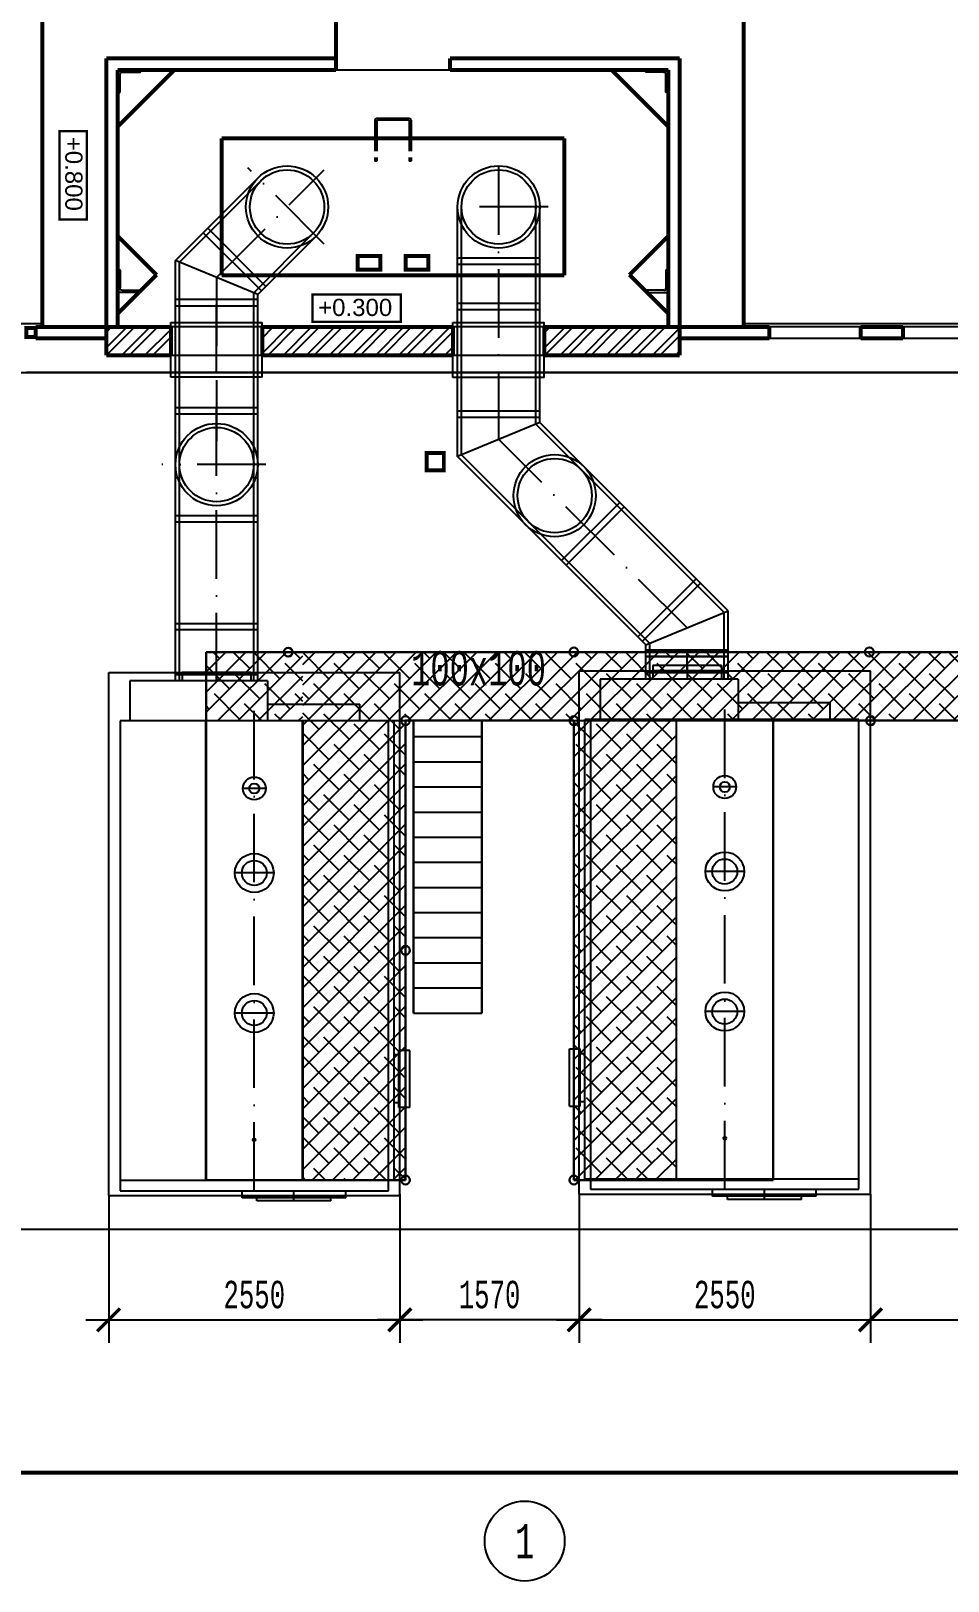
# Model space of a CAD drawing. Extents: x 419008 to 585152, y 366207 to 472224.
# Drawn here: x 472458 to 480488, y 414027 to 427598 of the extents above; entities that cross this region are included whole.
import ezdxf
from ezdxf.enums import TextEntityAlignment as Align

# ---------------------------------------------------------------- set-up
doc = ezdxf.new("R2010")
doc.units = 0
doc.header["$LTSCALE"] = 50
doc.header["$PDSIZE"] = -5
for name, pattern in [('ACAD_ISO10W100', [18, 12, -3, 0, -3]), ('DASHDOT', [25.4, 12.7, -6.35, 0, -6.35]), ('DASHED', [19.05, 12.7, -6.35]), ('HIDDEN2', [4.7625, 3.175, -1.5875])]:
    doc.linetypes.add(name, pattern=pattern)
doc.layers.get('0').update_dxf_attribs({"linetype": 'CONTINUOUS'})
doc.layers.get('Defpoints').update_dxf_attribs({"linetype": 'CONTINUOUS'})
for name, color, linetype in [('AXIS', 40, 'CONTINUOUS'), ('base', 7, 'CONTINUOUS'), ('BRICK', 2, 'CONTINUOUS'), ('CP_AXIS', 143, 'DASHDOT'), ('DIM', 7, 'CONTINUOUS'), ('Door', 3, 'CONTINUOUS'), ('eq', 255, 'CONTINUOUS'), ('Glass', 4, 'CONTINUOUS'), ('TEXT', 7, 'CONTINUOUS'), ('WALL', 5, 'CONTINUOUS')]:
    doc.layers.add(name, color=color, linetype=linetype)
doc.styles.add('MONOTXT1', font='monotxt1', dxfattribs={"width": 0.65, "height": 300})
doc.styles.add('ST_1', font='monotxt.shx', dxfattribs={"width": 0.65, "height": 300})
doc.styles.add('ST_2', font='monotxt.shx', dxfattribs={"width": 0.65, "height": 240})
doc.styles.get("Standard").update_dxf_attribs({"font": 'monotxt.shx', "width": 0.65, "height": 300})
doc.styles.add('ст1', font='arial.ttf', dxfattribs={"height": 1000})
doc.dimstyles.get("Standard").update_dxf_attribs({"dimtxt": 300, "dimasz": 300, "dimexe": 2, "dimexo": 2, "dimgap": 0.09, "dimtad": 1, "dimdec": 0, "dimzin": 0, "dimdsep": 46, "dimtxsty": 'Standard', "dimcen": 0.09, "dimadec": 0, "dimazin": 0, "dimtfac": 1, "dimtdec": 0, "dimtofl": 0, "dimtmove": 0, "dimatfit": 3, "dimfxl": 1, "dimtolj": 1, "dimtzin": 0, "dimarcsym": 0})

# ---------------------------------------------------------------- blocks, each defined once
blk = doc.blocks.new('-29536')
at = {"layer": 'base'}
for p, q in [((14, 200), (0, 200)), ((0, 200), (0, 0)), ((20, 38), (20, 194)), ((0, 0), (200, 0)), ((194, 20), (38, 20)), ((200, 14), (200, 0))]:
    blk.add_line(p, q, dxfattribs=at)
for centre, radius, start, end in [((14, 194), 6, 0, 90), ((38, 38), 18, 180, 270), ((194, 14), 6, 0, 90)]:
    blk.add_arc(centre, radius, start, end, dxfattribs=at)
blk = doc.blocks.new('psw1')
at = {"color": 7, "linetype": 'Continuous'}
blk.add_circle((-347, 1), 350, dxfattribs=at)
at = {"color": 7, "linetype": 'Continuous', "style": 'MONOTXT1', "width": 0.65}
blk.add_attdef('99', text='', height=300, dxfattribs=at).set_placement((-347, 1), align=Align.MIDDLE)
blk = doc.blocks.new('VISS_M343WWW2D')
at = {"extrusion": (0, 1, 0)}
blk.add_line((28, -356), (28, 356), dxfattribs=at)
for p, q in [((28, 356), (89, 356)), ((0, -254), (0, 254)), ((0, 254), (28, 254)), ((0, -254), (28, -254)), ((28, -356), (89, -356))]:
    blk.add_line(p, q)
at = {"layer": 'CP_AXIS'}
blk.add_line((0, 0), (89, 0), dxfattribs=at)
blk = doc.blocks.new('VISS_M343T2D')
for p, q in [((82, 330), (0, 330)), ((82, -330), (82, 330)), ((82, -330), (0, -330))]:
    blk.add_line(p, q)
at = {"layer": 'CP_AXIS'}
blk.add_line((82, 0), (0, 0), dxfattribs=at)
blk = doc.blocks.new('VISS_M343REGS2D')
for p, q in [((0, 45), (500, 45)), ((0, -30), (0, 45)), ((0, 0), (500, 0)), ((40, 45), (40, 76)), ((460, 45), (460, 76)), ((500, -30), (500, 45)), ((0, -30), (500, -30)), ((120, -30), (310, -30))]:
    blk.add_line(p, q)
blk = doc.blocks.new('_ARCHTICK')
at = {"color": 0, "linetype": 'ByBlock', "const_width": 0.15}
blk.add_lwpolyline([(-0.5, -0.5), (0.5, 0.5)], dxfattribs=at)
blk = doc.blocks.new('*D117')
at = {"layer": 'Defpoints', "color": 0, "transparency": 16777216}
for p in [(473138, 417402, -378), (475688, 417402, -378), (475688, 416313)]:
    blk.add_point(p, dxfattribs=at)
at = {"layer": 'DIM', "color": 174, "lineweight": -2, "transparency": 16777216}
for p, q in [((473138, 417402), (473138, 416113)), ((475688, 417402), (475688, 416113)), ((472938, 416313), (475888, 416313))]:
    blk.add_line(p, q, dxfattribs=at)
at = {"layer": 'DIM', "color": 174, "lineweight": -2, "transparency": 16777216, "xscale": 200, "yscale": 200, "zscale": 200, "rotation": 180}
blk.add_blockref('_ARCHTICK', (473138, 416313), dxfattribs=at)
at = {"layer": 'DIM', "color": 174, "lineweight": -2, "transparency": 16777216, "xscale": 200, "yscale": 200, "zscale": 200}
blk.add_blockref('_ARCHTICK', (475688, 416313), dxfattribs=at)
at = {"layer": 'DIM', "color": 174, "transparency": 16777216, "insert": (474413, 416533), "char_height": 240, "attachment_point": 5, "style": 'ST_2'}
blk.add_mtext('\\A1;2550', dxfattribs=at)
blk = doc.blocks.new('*D118')
at = {"layer": 'Defpoints', "color": 0, "transparency": 16777216}
for p in [(477258, 417415, -470), (479808, 417415, -470), (479808, 416313)]:
    blk.add_point(p, dxfattribs=at)
at = {"layer": 'DIM', "color": 174, "lineweight": -2, "transparency": 16777216}
for p, q in [((477258, 417415), (477258, 416113)), ((479808, 417415), (479808, 416113)), ((477058, 416313), (480008, 416313))]:
    blk.add_line(p, q, dxfattribs=at)
at = {"layer": 'DIM', "color": 174, "lineweight": -2, "transparency": 16777216, "xscale": 200, "yscale": 200, "zscale": 200, "rotation": 180}
blk.add_blockref('_ARCHTICK', (477258, 416313), dxfattribs=at)
at = {"layer": 'DIM', "color": 174, "lineweight": -2, "transparency": 16777216, "xscale": 200, "yscale": 200, "zscale": 200}
blk.add_blockref('_ARCHTICK', (479808, 416313), dxfattribs=at)
at = {"layer": 'DIM', "color": 174, "transparency": 16777216, "insert": (478533, 416533), "char_height": 240, "attachment_point": 5, "style": 'ST_2'}
blk.add_mtext('\\A1;2550', dxfattribs=at)
blk = doc.blocks.new('*D122')
at = {"layer": 'Defpoints', "color": 0, "transparency": 16777216}
for p in [(479808, 417415, -470), (482138, 417402), (482138, 416313)]:
    blk.add_point(p, dxfattribs=at)
at = {"layer": 'DIM', "color": 174, "lineweight": -2, "transparency": 16777216}
for p, q in [((479808, 417415), (479808, 416113)), ((482138, 417402), (482138, 416113)), ((479608, 416313), (482338, 416313))]:
    blk.add_line(p, q, dxfattribs=at)
at = {"layer": 'DIM', "color": 174, "lineweight": -2, "transparency": 16777216, "xscale": 200, "yscale": 200, "zscale": 200, "rotation": 180}
blk.add_blockref('_ARCHTICK', (479808, 416313), dxfattribs=at)
at = {"layer": 'DIM', "color": 174, "lineweight": -2, "transparency": 16777216, "xscale": 200, "yscale": 200, "zscale": 200}
blk.add_blockref('_ARCHTICK', (482138, 416313), dxfattribs=at)
at = {"layer": 'DIM', "color": 174, "transparency": 16777216, "insert": (480973, 416533), "char_height": 240, "attachment_point": 5, "style": 'ST_2'}
blk.add_mtext('\\A1;2330', dxfattribs=at)
blk = doc.blocks.new('*D123')
at = {"layer": 'Defpoints', "color": 0, "transparency": 16777216}
for p in [(475688, 417415, -378), (477258, 417415, -470), (475688, 416313)]:
    blk.add_point(p, dxfattribs=at)
at = {"layer": 'DIM', "color": 174, "lineweight": -2, "transparency": 16777216}
for p, q in [((475688, 417415), (475688, 416113)), ((477258, 417415), (477258, 416113)), ((477458, 416313), (475488, 416313))]:
    blk.add_line(p, q, dxfattribs=at)
at = {"layer": 'DIM', "color": 174, "lineweight": -2, "transparency": 16777216, "xscale": 200, "yscale": 200, "zscale": 200, "rotation": 180}
blk.add_blockref('_ARCHTICK', (475688, 416313), dxfattribs=at)
at = {"layer": 'DIM', "color": 174, "lineweight": -2, "transparency": 16777216, "xscale": 200, "yscale": 200, "zscale": 200}
blk.add_blockref('_ARCHTICK', (477258, 416313), dxfattribs=at)
at = {"layer": 'DIM', "color": 174, "transparency": 16777216, "insert": (476473, 416533), "char_height": 240, "attachment_point": 5, "style": 'ST_2'}
blk.add_mtext('\\A1;1570', dxfattribs=at)
blk = doc.blocks.new('A$C6CF87B5C')
h = blk.add_hatch()
h.set_pattern_fill('ANSI38', color=253, scale=1000, style=0)
h.set_pattern_definition([(45, (-354975.33, 15163.42), (-88.388348, 88.388348), []), (135, (-354975.33, 15163.42), (-265.165043, 88.388348), [312.5, -187.5])])
h.paths.add_polyline_path([(14619, -2623), (14619, -2448), (14226, -2448), (14226, -2623)])
h.paths.add_polyline_path([(14312, -3048), (14619, -3048), (14619, -2899), (14312, -2899)])
h.paths.add_polyline_path([(14312, -2899), (14619, -2899), (14619, -2623), (14226, -2623), (14226, -2641), (14191, -2641), (14166, -2641), (13866, -2641), (13773, -2641), (13773, -3048), (14196, -3048), (14312, -3048)])
h.paths.add_polyline_path([(14166, -2623), (13866, -2623), (13866, -2641), (14166, -2641)])
h.paths.add_polyline_path([(13866, -2623), (14166, -2623), (14191, -2623), (14191, -2448), (13866, -2448)])
h.paths.add_polyline_path([(13866, -2641), (13866, -2623), (13773, -2623), (13773, -2641)])
h.paths.add_polyline_path([(14166, -2623), (14166, -2641), (14191, -2641), (14191, -2623)])
h.paths.add_polyline_path([(13773, -2448), (13773, -2623), (13866, -2623), (13866, -2448)])
h.paths.add_polyline_path([(14191, -2623), (14191, -2641), (14226, -2641), (14226, -2623)])
h.paths.add_polyline_path([(14191, -2448), (14191, -2623), (14226, -2623), (14226, -2448)])
h = blk.add_hatch()
h.set_pattern_fill('ANSI38', color=253, scale=1000, style=0)
h.set_pattern_definition([(45, (-19642.76, 95154.72), (-88.38835, 88.38835), []), (135, (-19642.76, 95154.72), (-265.16504, 88.38835), [312.5, -187.5])])
h.paths.add_polyline_path([(14619, -7070), (15519, -7070), (15519, -5608), (15519, -3048), (16119, -3048), (16994, -3048), (16994, -7070), (17894, -7069), (17894, -3048), (21873, -3048), (21873, -7069), (22773, -7069), (22773, -3048), (24471, -3048), (24471, -2447), (14619, -2448)])
at = {"color": 6, "lineweight": 30}
for p, q in [((27031, -2447, -214), (13773, -2448, 10617)), ((13773, -2448, 10617), (13773, -7070, 10617)), ((15519, -7070, -214), (15519, -3048, -134)), ((15519, -3048, -134), (16994, -3048, -174)), ((15588, -3048, -164), (15588, -5608, -186)), ((16188, -3048, -181), (16188, -5608, -202)), ((16994, -3048, -198), (16994, -7070, -176)), ((18740, -7070, -198), (18740, -3048, -198)), ((21873, -3048, -214), (21873, -7069, -209)), ((23619, -3048, -432), (27031, -3047, -214)), ((23619, -7069, -214), (23619, -3048, -214)), ((13773, -7070, 10617), (15519, -7070, -214)), ((16994, -7070, -176), (18740, -7070, -198)), ((21873, -7069, -209), (23619, -7069, -214))]:
    blk.add_line(p, q, dxfattribs=at)
at = {"color": 253}
for p, q in [((27031, -2447, -214), (14619, -2448, -210)), ((24611, -3047, -214), (24611, -2447, -214)), ((24831, -3047, -214), (24831, -2447, -214)), ((25051, -3047, -214), (25051, -2447, -214)), ((25271, -3047, -214), (25271, -2447, -214)), ((25491, -3047, -214), (25491, -2447, -214)), ((25711, -3047, -214), (25711, -2447, -214)), ((25931, -3047, -214), (25931, -2447, -214)), ((26151, -3047, -214), (26151, -2447, -214)), ((26371, -3047, -214), (26371, -2447, -214)), ((26591, -3047, -214), (26591, -2447, -214)), ((26811, -3047, -214), (26811, -2447, -214)), ((27031, -3047, -214), (27031, -2447, -214)), ((14619, -3048, -109), (24471, -3048, -378)), ((14619, -3048, -181), (14619, -7070, -214)), ((22773, -7069, -214), (22773, -3047, -214)), ((24471, -3048, -378), (27031, -3047, -214)), ((15588, -3188, -134), (16188, -3188, -150)), ((15588, -3408, -134), (16188, -3408, -150)), ((15588, -3628, -134), (16188, -3628, -150)), ((15588, -3848, -134), (16188, -3848, -150)), ((15588, -4068, -134), (16188, -4068, -150)), ((15588, -4288, -134), (16188, -4288, -150)), ((15588, -4508, -134), (16188, -4508, -150)), ((15588, -4728, -134), (16188, -4728, -150)), ((15588, -4948, -134), (16188, -4948, -150)), ((15588, -5168, -134), (16188, -5168, -150)), ((15588, -5388, -134), (16188, -5388, -150)), ((15588, -5608, -134), (16188, -5608, -150))]:
    blk.add_line(p, q, dxfattribs=at)
at = {"color": 1, "lineweight": 30}
for centre in [(14493, -2448, 10247), (16994, -2447, 9422), (19581, -2447, 5201), (21873, -2447, 7188), (24471, -2447, -214), (15519, -3048, -134), (16994, -3048, -174), (19592, -3048, -198), (21873, -3048, -214), (24471, -3048, -378), (15519, -5059, -174), (21873, -5058, -220), (15519, -7070, -214), (16994, -7070, -176), (21873, -7069, -209)]:
    blk.add_circle(centre, 38.3, dxfattribs=at)
blk = doc.blocks.new('A$C4FA97CB7')
at = {"color": 6, "lineweight": 30}
blk.add_line((-8291, 0, 16), (-5158, 0), dxfattribs=at)

msp = doc.modelspace()

# ---------------------------------------------------------------- hatches: boundary and pattern name
at = {"layer": 'BRICK'}
h = msp.add_hatch(dxfattribs=at)
h.set_pattern_fill('ANSI32', color=256, scale=15, style=0)
h.paths.add_polyline_path([(473683.9, 425007.5), (473117.8, 425007.5), (473117.8, 424757.5), (473683.9, 424757.5)])
h.paths.add_polyline_path([(476154.8, 425007.5), (474483.9, 425007.5), (474483.9, 424757.5), (476154.8, 424757.5)])
h.paths.add_polyline_path([(478137.8, 425007.5), (476954.8, 425007.5), (476954.8, 424757.5), (478137.8, 424757.5)])

# ---------------------------------------------------------------- linework, layer by layer
at = {"color": 1}
for p, q in [((473682.9, 424566.1, 908.1), (473682.9, 425046.1, 951.1)), ((473682.9, 425046.1, -584.1), (474482.9, 425046.1, -459.5)), ((474482.9, 424566.1, 908.1), (474482.9, 425046.1, 951.1)), ((476152.8, 424565.6, 658.4), (476152.8, 425045.6, 701.4)), ((476152.8, 425045.6, -833.9), (476952.8, 425045.6, -709.2)), ((476952.8, 424565.6, 658.4), (476952.8, 425045.6, 701.4)), ((474482.9, 424566.1, -546.9), (473682.9, 424566.1, -584.1)), ((476952.8, 424565.6, -796.6), (476152.8, 424565.6, -833.9))]:
    msp.add_line(p, q, dxfattribs=at)
at = {"layer": 'AXIS', "color": 255}
msp.add_line((473217.8, 427257.5), (478037.8, 427257.5), dxfattribs=at)
at = {"layer": 'AXIS'}
for p, q in [((422061.8, 424607.5), (494425.8, 424607.5)), ((422061.8, 417107.5), (494432.7, 417107.5))]:
    msp.add_line(p, q, dxfattribs=at)
at = {"layer": 'base', "color": 7, "linetype": 'Continuous', "const_width": 35}
for points in [[(475317.8, 425627.5), (475517.8, 425627.5), (475517.8, 425507.5), (475317.8, 425507.5)], [(475737.8, 425627.5), (475937.8, 425627.5), (475937.8, 425507.5), (475737.8, 425507.5)]]:
    msp.add_lwpolyline(points, close=True, dxfattribs=at)
at = {"layer": 'BRICK'}
for p, q in [((474482.9, 425007.5, 925.4), (473682.9, 425007.5, 925.4)), ((476952.8, 425007.5, 697.9), (476152.8, 425007.5)), ((474482.9, 424757.5, 925.3), (473682.9, 424757.5, 925.3)), ((476952.8, 424757.5), (476152.8, 424757.5))]:
    msp.add_line(p, q, dxfattribs=at)
at = {"layer": 'BRICK', "const_width": 35}
for points in [[(473117.8, 425007.5), (473682.9, 425007.5)], [(473117.8, 425007.5), (473117.8, 424757.5)], [(474482.9, 425007.5), (476152.8, 425007.5)], [(476952.8, 425007.5), (478137.8, 425007.5)], [(478137.8, 425007.5), (478137.8, 424757.5)], [(473117.8, 424757.5), (473682.9, 424757.5)], [(474482.9, 424757.5), (476152.8, 424757.5)], [(476952.8, 424757.5), (478137.8, 424757.5)]]:
    msp.add_lwpolyline(points, dxfattribs=at)
for points, elevation in [([(473682.9, 425007.5), (473682.9, 424757.5)], 925.4), ([(474482.9, 425007.5), (474482.9, 424757.5)], 925.4), ([(476152.8, 425007.5), (476152.8, 424757.5)], 677.7), ([(476952.8, 425007.5), (476952.8, 424757.5)], 677.7)]:
    msp.add_lwpolyline(points, dxfattribs=dict(at, elevation=elevation))
at = {"layer": 'Door'}
msp.add_lwpolyline([(475127.8, 427357.5, 35, 35, 0), (475127.8, 428357.5, 0, 0, 0), (476127.8, 427357.5, 0, 0, 0)], format="xyseb", dxfattribs=at)
at = {"layer": 'eq'}
for p, q in [((473722.9, 425589, 84.7), (474445.6, 426311.7, -175.5)), ((473758.4, 425574.9, 84.7), (474470.4, 426286.9, -175.5)), ((476192.8, 424269.8, -317.6), (476192.8, 426057.5, -513.4)), ((476227.8, 424269.8, -317.6), (476227.8, 426057.5, -513.4)), ((476877.8, 424269.8, -317.6), (476877.8, 426057.5, -513.4)), ((476912.8, 424269.8, -317.6), (476912.8, 426057.5, -513.4)), ((474475.1, 425322.9, 84.7), (473965.9, 425832, 84.7)), ((474514, 425361.8, 84.7), (474004.8, 425870.9, 84.7)), ((474408.6, 425305.9, 84.7), (474930, 425827.3, -175.5)), ((474443.6, 425291.4, 84.7), (474954.7, 425802.5, -175.5)), ((476192.8, 425612.5, 548.9), (476912.8, 425612.5, -669.5)), ((474442.9, 425291.6, 84.7), (473722.9, 425589.6, 84.7)), ((473722.9, 425191.6, 84.7), (473722.9, 425589.6, 84.7)), ((473757.9, 425191.6, 84.7), (473757.9, 425575.1, 84.7)), ((476192.8, 425557.5, 548.9), (476912.8, 425557.5, -669.5)), ((473722.9, 421911.6, 199.9), (473722.9, 425246.6, -165.4)), ((474442.4, 425246.6, 69.2), (473722.9, 425246.6, 50.1)), ((473757.9, 421911.6, 199.9), (473757.9, 425246.6, -165.4)), ((474407.9, 425191.6, 84.7), (474407.9, 425306.1, 84.7)), ((474407.9, 421911.6, 199.9), (474407.9, 425246.6, -165.4)), ((474407.9, 425191.6, 84.7), (474407.9, 425246.6, 84.1)), ((474442.9, 425191.6, 84.7), (474442.9, 425291.6, 83.6)), ((474442.9, 421911.6, 199.9), (474442.9, 425246.6, -165.4)), ((476192.8, 425214.8, -1282.5), (476912.8, 425214.8, -1282.5)), ((473723.5, 425191.6, 84.7), (474442.9, 425191.6, 84.7)), ((476192.8, 425159.8, -1282.5), (476912.8, 425159.8, -1282.5)), ((476192.8, 423871.8, -175.8), (476192.8, 425159.8, -316.9)), ((476192.8, 425159.8, -171), (476912.8, 425159.8, -171)), ((476227.8, 423886.3, -177.3), (476227.8, 425159.8, -316.9)), ((476877.8, 424155.3, -760.6), (476877.8, 425159.8, -870.6)), ((476912.8, 424169.8, -762.1), (476912.8, 425159.8, -870.6)), ((473722.9, 424301.6, -1026.9), (474442.9, 424301.6, -1026.9)), ((473722.9, 424246.6, -1026.9), (474442.9, 424246.6, -1026.9)), ((476912.8, 424269.8, -14.3), (476192.8, 424269.8, -378.2)), ((476912.8, 424214.8, -14.3), (476192.8, 424214.8, -378.2)), ((476912.8, 424169.8, -762.1), (476192.8, 423871.8, -762.1)), ((478527.4, 422505.6, -762.1), (476877.8, 424155.3, -762.1)), ((478562.4, 422520.1, -762.1), (476912.8, 424169.8, -762.1)), ((477842.3, 422222, -762.1), (476192.6, 423871.7, -762.1)), ((477877.3, 422236.5, -762.1), (476227.6, 423886.2, -762.1)), ((477103.7, 422960.6, -762.1), (477612.8, 423469.8, -762.1)), ((473722.9, 423356.6, -1026.9), (474442.9, 423356.6, -1026.9)), ((473722.9, 423301.6, -1026.9), (474442.9, 423301.6, -1026.9)), ((477142.6, 422921.7, -762.1), (477651.7, 423430.9, -762.1)), ((477772.9, 422292.4, -762.1), (478282, 422801.5, -762.1)), ((477810.8, 422253.5, -762.1), (478319.9, 422762.6, -762.1)), ((477842.9, 422222.3, -762.1), (478562.9, 422520.3, -762.1)), ((478527.9, 422122.3, -762.1), (478527.9, 422505.8, -762.1)), ((478562.9, 422122.3, -762.1), (478562.9, 422520.3, -762.1)), ((473722.9, 422411.6, -377.9), (474442.9, 422411.6, -377.9)), ((473722.9, 422356.6, -377.9), (474442.9, 422356.6, -377.9)), ((477842.9, 421927.3, -759.9), (477842.9, 422222.3, -763.3)), ((477877.9, 422122.3, -762.1), (477877.9, 422236.8, -762.1)), ((478562.9, 422177.3, -762.1), (477842.9, 422177.3, -762.1)), ((478562.4, 422122.3, -762.1), (477842.9, 422122.3, -762.1)), ((477843.4, 422177.3, -777.7), (478562.9, 422177.3, -796.8)), ((477843.4, 422122.3, -777.7), (478562.9, 422122.3, -796.8)), ((477877.9, 421927.3, -759.9), (477877.9, 422177.3, -762.8)), ((478202.9, 422000.5, -760.7), (478202.9, 422176.5, -762.8)), ((478527.9, 421927.3, -759.9), (478527.9, 422177.3, -762.8)), ((478562.9, 421927.3, -759.9), (478562.9, 422176.5, -762.8)), ((473722.9, 421963.6, -377.9), (474442.9, 421963.6, -377.9)), ((478562.9, 421979.3, -760.7), (477842.9, 421979.3, -760.7)), ((473322.4, 421908.6, -214.5), (473322.4, 421556.8, -214.5)), ((474528.8, 421908.6, -214.5), (474528.8, 421556.8, -214.5)), ((477442.3, 421921.5, -470.2), (477442.3, 421569.7, -470.2)), ((478648.7, 421921.5, -470.2), (478648.7, 421569.7, -470.2)), ((474528.8, 421705.1, -214.5), (475336.7, 421705.1, -214.5)), ((475336.7, 421556.8, -214.5), (475336.7, 421705.1, -214.5)), ((478648.7, 421717.9, -470.2), (479456.7, 421717.9, -470.2)), ((479456.7, 421569.7, -470.2), (479456.7, 421717.9, -470.2)), ((475638.5, 421556.8, -214.5), (473237.9, 421556.8, -214.5)), ((473237.9, 421556.8, -214.5), (473237.9, 417444, -214.5)), ((473989.9, 417534.8, -214.5), (473989.9, 421556.8, -214.5)), ((474835.9, 417534.8, -214.5), (474835.9, 421556.8, -214.5)), ((475587.9, 417444, -214.5), (475587.9, 421556.8, -214.5)), ((475638.5, 417534.8, -214.5), (475638.5, 421556.8, -214.5)), ((479707.9, 421569.7, -470.2), (477307.4, 421569.7, -470.2)), ((477307.4, 417547.7, -470.2), (477307.4, 421569.7, -470.2)), ((477357.9, 421569.7, -470.2), (477357.9, 417456.9, -470.2)), ((478109.9, 417547.7, -470.2), (478109.9, 421569.7, -470.2)), ((478955.9, 417547.7, -470.2), (478955.9, 421569.7, -470.2)), ((479707.9, 417456.9, -470.2), (479707.9, 421569.7, -470.2)), ((474512.9, 420965.8, -214.5), (474312.9, 420965.8, -214.5)), ((478632.9, 420978.7, -470.2), (478432.9, 420978.7, -470.2)), ((474582.9, 420225.8, -214.5), (474242.9, 420225.8, -214.5)), ((478702.9, 420238.7, -470.2), (478362.9, 420238.7, -470.2)), ((474582.9, 418999.8, -214.5), (474242.9, 418999.8, -214.5)), ((478702.9, 419012.7, -470.2), (478362.9, 419012.7, -470.2)), ((474423.6, 417889.8, -214.5), (474402.3, 417889.8, -214.5)), ((478543.6, 417902.7, -470.2), (478522.3, 417902.7, -470.2)), ((473237.9, 417534.8, -214.5), (475638.5, 417534.8, -214.5)), ((477307.4, 417547.7, -470.2), (479707.9, 417547.7, -470.2)), ((477257.9, 417414.7, -470.2), (479807.9, 417414.7, -470.2))]:
    msp.add_line(p, q, dxfattribs=at)
at = {"layer": 'eq', "linetype": 'ACAD_ISO10W100'}
for p, q in [((474082.9, 425440.6, 84.7), (475025.6, 426383.3, -313)), ((475024.9, 425732.4), (474357.9, 426399.3)), ((476552.8, 426411.9, 67.5), (476552.8, 424020.8, -387.9)), ((476986.5, 426057.5, 270.5), (476086.5, 426057.5, -2283.7)), ((474082.9, 421902.4, -221.9), (474082.9, 425440.6, 94.7)), ((474082.9, 425440.6, 132.2), (474082.9, 424005.3, -141.2)), ((478202.9, 422371.3, -762.1), (476553.2, 424021, -762.1)), ((474512.7, 423801.6, -939.9), (473602.3, 423801.6, -939.9)), ((474412.9, 417444, -214.5), (474412.9, 421908.6, -214.5)), ((478532.9, 417456.9, -470.2), (478532.9, 421921.5, -470.2))]:
    msp.add_line(p, q, dxfattribs=at)
at = {"layer": 'eq', "color": 7}
for p, q in [((473137.9, 417401.8, -377.9), (473137.9, 421981.8, -377.9)), ((473137.9, 421981.8, -377.9), (475687.9, 421981.8, -377.9)), ((475687.9, 417401.8, -377.9), (475687.9, 421981.8, -377.9)), ((477257.9, 421994.7, -470.2), (479807.9, 421994.7, -470.2)), ((477257.9, 417414.7, -470.2), (477257.9, 421994.7, -470.2)), ((479807.9, 417414.7, -470.2), (479807.9, 421994.7, -470.2)), ((473137.9, 417401.8, -377.9), (475687.9, 417401.8, -377.9)), ((477257.9, 417414.7, -470.2), (479807.9, 417414.7, -470.2))]:
    msp.add_line(p, q, dxfattribs=at)
at = {"layer": 'eq', "extrusion": (-1, 6.12323e-17, 0)}
for p, q in [((474528.8, 421908.6, -214.5), (473322.4, 421908.6, -214.5)), ((478648.7, 421921.5, -470.2), (477442.3, 421921.5, -470.2)), ((473237.9, 417444, -214.5), (475587.9, 417444, -214.5)), ((477357.9, 417456.9, -470.2), (479707.9, 417456.9, -470.2))]:
    msp.add_line(p, q, dxfattribs=at)
at = {"layer": 'eq', "color": 1, "linetype": 'DASHED', "const_width": 35}
msp.add_lwpolyline([(466756.6, 422217), (466756.5, 417975.5, 0.4142205), (469756.5, 414975.5), (490217.8, 414975.5)], format="xyb", dxfattribs=at)
at = {"layer": 'eq'}
for centre, radius in [((474700.2, 426057.1), 360), ((476552.8, 426057.5, -60.3), 360), ((474700.2, 426057.1), 325), ((476552.8, 426057.5, -60.3), 325), ((474082.9, 423801.6, -939.9), 360), ((474082.9, 423801.6, -939.9), 325), ((477043.6, 423529.9, -762.1), 360), ((477043.6, 423529.9, -762.1), 325), ((474412.9, 420965.8, -214.5), 100), ((474412.9, 420965.8, -214.5), 44.5), ((478532.9, 420978.7, -470.2), 100), ((478532.9, 420978.7, -470.2), 44.5), ((474412.9, 420225.8, -214.5), 170), ((474412.9, 420225.8, -214.5), 109.5), ((478532.9, 420238.7, -470.2), 170), ((478532.9, 420238.7, -470.2), 109.5), ((474412.9, 418999.8, -214.5), 170), ((474412.9, 418999.8, -214.5), 109.5), ((478532.9, 419012.7, -470.2), 170), ((478532.9, 419012.7, -470.2), 109.5), ((474412.9, 417889.8, -214.5), 12.5), ((478532.9, 417902.7, -470.2), 12.5)]:
    msp.add_circle(centre, radius, dxfattribs=at)
at = {"layer": 'Glass', "linetype": 'Continuous', "const_width": 35, "flags": 128}
msp.add_lwpolyline([(472497.8, 424997.5), (472417.8, 424997.5), (472417.8, 424917.5), (472497.8, 424917.5)], close=True, dxfattribs=at)
at = {"layer": 'WALL'}
for p, q in [((475469.8, 426816.1), (475469.8, 426657.5)), ((475485.8, 426816.1), (475485.8, 426657.5)), ((475769.8, 426816.1), (475769.8, 426657.5)), ((475785.8, 426816.1), (475785.8, 426657.5)), ((452597.8, 425037.5), (472557.8, 425037.5)), ((487137.8, 425007.5), (472557.8, 425007.5)), ((478697.8, 425037.5), (481557.8, 425037.5)), ((478922.8, 424907.5), (479722.8, 424907.5)), ((480092.8, 424907.5), (480892.8, 424907.5)), ((481417.8, 424607.5), (472417.8, 424607.5))]:
    msp.add_line(p, q, dxfattribs=at)
at = {"layer": 'WALL', "linetype": 'HIDDEN2', "ltscale": 0.7}
for p, q in [((475469.8, 426657.5), (475469.8, 426457.5)), ((475485.8, 426657.5), (475485.8, 426457.5)), ((475769.8, 426657.5), (475769.8, 426457.5)), ((475785.8, 426657.5), (475785.8, 426457.5))]:
    msp.add_line(p, q, dxfattribs=at)
at = {"layer": 'WALL', "const_width": 35}
for points in [[(472557.8, 427957.5), (472557.8, 425007.5)], [(478697.8, 427957.5), (478697.8, 425007.5)], [(473117.8, 427357.5), (475127.8, 427357.5)], [(473117.8, 425007.5), (473117.8, 427357.5)], [(475127.8, 427257.5), (475127.8, 427357.5)], [(476127.8, 427257.5), (476127.8, 427357.5)], [(476127.8, 427357.5), (478137.8, 427357.5)], [(478137.8, 425007.5), (478137.8, 427357.5)], [(472560.2, 427245.1), (472569, 427245.1)], [(473217.8, 427257.5), (475127.8, 427257.5)], [(473217.8, 425007.5), (473217.8, 427257.5)], [(473217.8, 426762.5), (473712.8, 427257.5)], [(476127.8, 427257.5), (478037.8, 427257.5)], [(478037.8, 426762.5), (477542.8, 427257.5)], [(478037.8, 425007.5), (478037.8, 427257.5)], [(478686.5, 427245.1), (478695.4, 427245.1)], [(473217.8, 425943.9), (473217.8, 426621.1)], [(473217.8, 425802.4), (473557.2, 425463)], [(478037.8, 425802.4), (477698.3, 425463)], [(473217.8, 425123.6), (473557.2, 425463)], [(478037.8, 425123.6), (477698.3, 425463)], [(472497.8, 425007.5), (473117.8, 425007.5)], [(472497.8, 425007.5), (472497.8, 424907.5)], [(472497.8, 424907.5), (473117.8, 424907.5)], [(473117.8, 424907.5), (473117.8, 425007.5)], [(478137.8, 425007.5), (478922.8, 425007.5)], [(478137.8, 424907.5), (478922.8, 424907.5)], [(478922.8, 425007.5), (478922.8, 424907.5)], [(479722.8, 425007.5), (480092.8, 425007.5)], [(479722.8, 425007.5), (479722.8, 424907.5)], [(479722.8, 424907.5), (480092.8, 424907.5)], [(480092.8, 425007.5), (480092.8, 424907.5)]]:
    msp.add_lwpolyline(points, dxfattribs=at)
at = {"layer": 'WALL'}
for points in [[(475769.8, 426832.1), (475485.8, 426832.1)], [(475769.8, 426816.1), (475485.8, 426816.1)], [(475485.8, 426457.5), (475469.8, 426457.5)], [(475785.8, 426457.5), (475769.8, 426457.5)]]:
    msp.add_lwpolyline(points, dxfattribs=at)
at = {"layer": 'WALL', "const_width": 21}
for points in [[(472707.3, 426721.3), (472707.3, 425948.3), (472945.8, 425948.3), (472945.8, 426721.3)], [(474922.8, 425051.9), (475695.8, 425051.9), (475695.8, 425290.4), (474922.8, 425290.4)]]:
    msp.add_lwpolyline(points, close=True, dxfattribs=at)
at = {"layer": 'WALL', "color": 1, "const_width": 35}
for points in [[(477127.8, 426657.5), (474127.8, 426657.5)], [(474127.8, 426657.5), (474127.8, 425457.5)], [(477127.8, 426657.5), (477127.8, 425457.5)], [(477127.8, 425457.5), (474127.8, 425457.5)]]:
    msp.add_lwpolyline(points, dxfattribs=at)
at = {"layer": 'WALL', "linetype": 'Continuous', "const_width": 35, "elevation": -1.4}
msp.add_lwpolyline([(475922.8, 423902.7), (476072.8, 423902.7), (476072.8, 423752.7), (475922.8, 423752.7)], close=True, dxfattribs=at)
at = {"layer": 'WALL'}
for centre, start, end in [((475485.8, 426816.1), 90, 180), ((475769.8, 426816.1), 0, 90)]:
    msp.add_arc(centre, 16, start, end, dxfattribs=at)

# ---------------------------------------------------------------- block references
at = {"layer": 'AXIS', "linetype": 'Continuous'}
msp.add_blockref('psw1', (477127.8, 414375.3), dxfattribs=at).add_auto_attribs({'99': '1'})
at = {"layer": 'base'}
for p, rotation in [((473217.8, 427257.5), 270), ((478037.8, 425307.5), 90)]:
    msp.add_blockref('-29536', p, dxfattribs=dict(at, rotation=rotation))
at = {"layer": 'base', "xscale": -1}
for p, rotation in [((478037.8, 427257.5), 90), ((473217.8, 425307.5), 270)]:
    msp.add_blockref('-29536', p, dxfattribs=dict(at, rotation=rotation))
at = {"layer": 'eq', "color": 255}
for name, p in [('A$C6CF87B5C', (460217.8, 424607.5)), ('A$C4FA97CB7', (487229.8, 421560.2, -215.7))]:
    msp.add_blockref(name, p, dxfattribs=at)
at = {"layer": 'eq'}
for name, p, xscale, yscale, rotation in [('VISS_M343T2D', (474082.9, 421908.6, -214.5), 0.8947368421358988, 0.9090909091173671, 90), ('VISS_M343T2D', (478202.9, 421968.8, -760.7), 0.8947368421358988, 0.9090909091173671, 90), ('VISS_M343T2D', (478202.9, 421921.5, -470.2), 0.8947368421358988, 0.9090909091173671, 90), ('VISS_M343REGS2D', (477210.8, 418185.5, -470.2), -1, 1.263456441927701, 270)]:
    msp.add_blockref(name, p, dxfattribs=dict(at, xscale=xscale, yscale=yscale, rotation=rotation))
at = {"layer": 'eq', "rotation": 90}
for name, p, yscale in [('VISS_M343REGS2D', (475736, 418172.7, -214.5), 1.263456441927701), ('VISS_M343WWW2D', (474759.9, 417354.8, -214.5), 1.274509803915862), ('VISS_M343WWW2D', (478879.9, 417367.7, -470.2), 1.274509803915862)]:
    msp.add_blockref(name, p, dxfattribs=dict(at, yscale=yscale))

# ---------------------------------------------------------------- texts
at = {"layer": 'TEXT', "style": 'ST_1', "width": 0.65}
msp.add_text('100х100', height=300, dxfattribs=at).set_placement((476376.7, 422167.7), align=Align.TOP_CENTER)
at = {"layer": 'WALL', "style": 'ст1'}
msp.add_text('+0.800', height=150.53, rotation=270, dxfattribs=at).set_placement((472757.9, 426672.2))
msp.add_text('+0.300', height=150.53, dxfattribs=at).set_placement((474971.9, 425102.5))

# ---------------------------------------------------------------- dimensions: what is measured, and where the dimension line sits
at = {"layer": 'DIM'}
for base, p1, p2, picture, middle in [((475687.9, 416313.2), (473137.9, 417401.8, -377.9), (475687.9, 417401.8, -377.9), '*D117', (474412.9, 416533.2)), ((475687.9, 416313.2), (477257.9, 417414.7, -470.2), (475687.9, 417414.7, -377.9), '*D123', (476472.9, 416533.2)), ((479807.9, 416313.2), (477257.9, 417414.7, -470.2), (479807.9, 417414.7, -470.2), '*D118', (478532.9, 416533.2)), ((482137.6, 416313.2), (479807.9, 417414.7, -470.2), (482137.6, 417402.2), '*D122', (480972.7, 416533.2))]:
    dim = msp.add_linear_dim(base=base, p1=p1, p2=p2, dimstyle='Standard', override={"dimscale": 100, "dimtxt": 225, "dimasz": 2, "dimexo": 0, "dimgap": 1, "dimtxsty": 'ST_2', "dimblk1": 'ARCHTICK', "dimblk2": 'ARCHTICK', "dimsah": 1, "dimcen": 3, "dimdle": 2, "dimclrd": 174, "dimclre": 174, "dimclrt": 174, "dimadec": 2, "dimtix": 1, "dimtofl": 1, "dimtmove": 2, "dimldrblk": 'ARCHTICK'}, dxfattribs=at)
    dim.commit()
    dim.dimension.update_dxf_attribs({"geometry": picture, "text_midpoint": middle})

doc.saveas('drawing.dxf')
